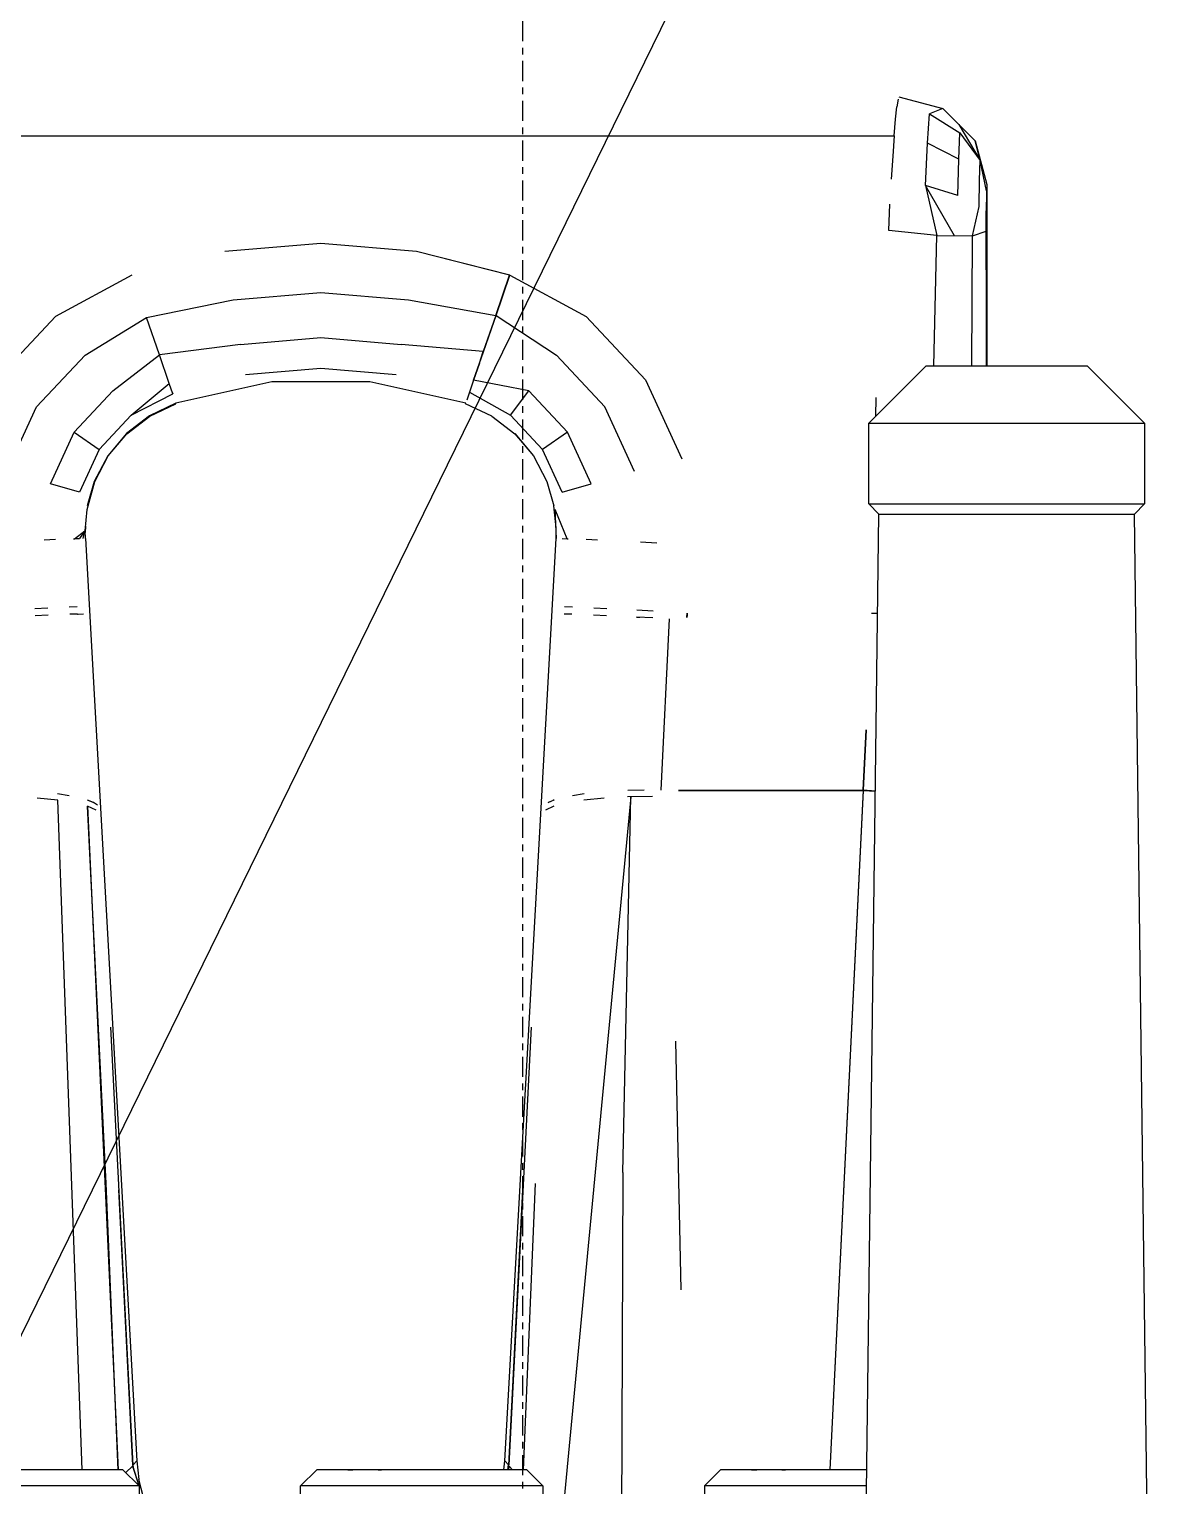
# Model space of a CAD drawing. Header units: millimetres. Extents: x -57554 to 16546, y 2142 to 98430.
# Drawn here: x -25669.7 to -25503.5, y 76881 to 77097.4 of the extents above; entities that cross this region are included whole.
import ezdxf

# ---------------------------------------------------------------- set-up
doc = ezdxf.new("R2010")
doc.units = ezdxf.units.MM
doc.linetypes.add('DXK_LINE_DOT3', pattern=[5.9187, 2.979, -0.9799, 0.9799, -0.9799])
doc.layers.add('S-Z2-A_TEXTUAL_ANNOTATION', color=7, linetype='Continuous')

msp = doc.modelspace()

# ---------------------------------------------------------------- linework, layer by layer
at = {"color": 1, "linetype": 'DXK_LINE_DOT3'}
msp.add_line((-25596.37, 71792.5), (-25596.37, 84292.5), dxfattribs=at)
at = {"color": 2, "linetype": 'Continuous'}
for p, q in [((-25540.59, 77087.02), (-25540.76, 77085.89)), ((-25540.45, 77087.4), (-25533.93, 77085.65)), ((-25540.96, 77084.06), (-25540.76, 77085.89)), ((-25536.2, 77080.53), (-25535.94, 77084.88)), ((-25533.93, 77085.65), (-25535.94, 77084.88)), ((-25535.94, 77084.88), (-25531.41, 77082.04)), ((-25529.15, 77080.86), (-25533.93, 77085.65)), ((-25541.17, 77081.59), (-25540.96, 77084.06)), ((-25531.58, 77083.3), (-25528.41, 77077.92)), ((-25711.56, 77081.59), (-25541.17, 77081.59)), ((-25541.17, 77081.59), (-25541.39, 77078.59)), ((-25536.5, 77074.21), (-25536.2, 77080.53)), ((-25531.57, 77078.15), (-25536.2, 77080.53)), ((-25531.57, 77078.15), (-25531.41, 77082.04)), ((-25531.41, 77082.04), (-25528.41, 77077.92)), ((-25528.41, 77077.92), (-25529.15, 77080.86)), ((-25529.15, 77080.86), (-25527.39, 77074.34)), ((-25528.68, 77079.14), (-25529.15, 77080.86)), ((-25541.39, 77078.59), (-25541.6, 77075.15)), ((-25531.73, 77072.71), (-25531.57, 77078.15)), ((-25528.41, 77077.92), (-25528.68, 77079.14)), ((-25528.49, 77075.01), (-25528.41, 77077.92)), ((-25527.43, 77073.41), (-25528.41, 77077.92)), ((-25532.22, 77066.76), (-25536.5, 77074.21)), ((-25536.5, 77074.21), (-25534.82, 77066.78)), ((-25531.73, 77072.71), (-25536.5, 77074.21)), ((-25528.55, 77071.09), (-25528.49, 77075.01)), ((-25527.39, 77074.34), (-25527.43, 77073.41)), ((-25527.37, 77047.4), (-25527.37, 77074.4)), ((-25527.45, 77073.08), (-25527.48, 77070.43)), ((-25527.43, 77073.41), (-25527.45, 77073.08)), ((-25541.97, 77067.54), (-25541.8, 77071.42)), ((-25529.52, 77066.74), (-25528.55, 77071.09)), ((-25527.49, 77067.44), (-25527.48, 77070.43)), ((-25534.82, 77066.78), (-25541.97, 77067.54)), ((-25529.52, 77066.74), (-25527.49, 77067.44)), ((-25527.47, 77055.9), (-25527.49, 77067.44)), ((-25626.38, 77065.59), (-25640.61, 77064.4)), ((-25612.14, 77064.41), (-25626.38, 77065.59)), ((-25535.25, 77047.4), (-25534.82, 77066.78)), ((-25534.82, 77066.78), (-25529.52, 77066.74)), ((-25529.63, 77047.4), (-25529.52, 77066.74)), ((-25598.3, 77060.88), (-25612.14, 77064.41)), ((-25598.31, 77060.89), (-25612.14, 77064.41)), ((-25654.44, 77060.89), (-25665.82, 77054.75)), ((-25600.37, 77054.91), (-25598.31, 77060.89)), ((-25600.32, 77054.89), (-25598.28, 77060.88)), ((-25598.28, 77060.88), (-25586.92, 77054.75)), ((-25652.27, 77054.62), (-25639.4, 77057.25)), ((-25639.4, 77057.25), (-25626.37, 77058.33)), ((-25626.37, 77058.33), (-25613.33, 77057.25)), ((-25613.33, 77057.25), (-25600.37, 77054.91)), ((-25665.82, 77054.75), (-25674.63, 77045.34)), ((-25661.37, 77049.02), (-25652.27, 77054.62)), ((-25650.35, 77049.04), (-25652.27, 77054.62)), ((-25600.37, 77054.91), (-25602.22, 77049.53)), ((-25600.61, 77054.05), (-25600.32, 77054.89)), ((-25600.32, 77054.89), (-25591.37, 77049.02)), ((-25578.1, 77045.34), (-25586.92, 77054.75)), ((-25527.46, 77047.4), (-25527.47, 77055.9)), ((-25602.18, 77049.51), (-25600.61, 77054.05)), ((-25638.3, 77050.61), (-25650.35, 77049.04)), ((-25638.3, 77050.61), (-25626.37, 77051.61)), ((-25626.37, 77051.61), (-25614.44, 77050.61)), ((-25602.22, 77049.53), (-25614.44, 77050.61)), ((-25668.6, 77041.31), (-25661.37, 77049.02)), ((-25657.29, 77043.68), (-25650.35, 77049.04)), ((-25648.91, 77044.78), (-25650.35, 77049.04)), ((-25603.67, 77045.29), (-25602.18, 77049.51)), ((-25602.8, 77047.83), (-25603.66, 77045.29)), ((-25602.8, 77047.83), (-25602.22, 77049.53)), ((-25584.14, 77041.31), (-25591.37, 77049.02)), ((-25637.55, 77046.14), (-25626.37, 77047.07)), ((-25626.37, 77047.07), (-25615.18, 77046.14)), ((-25544.93, 77038.9), (-25536.4, 77047.4)), ((-25536.4, 77047.4), (-25536.13, 77047.4)), ((-25536.13, 77047.4), (-25512.49, 77047.4)), ((-25512.49, 77047.4), (-25503.97, 77038.9)), ((-25663.04, 77037.55), (-25657.29, 77043.68)), ((-25654.55, 77040.08), (-25648.91, 77044.78)), ((-25648.38, 77043.25), (-25648.91, 77044.78)), ((-25648.43, 77043.4), (-25648.38, 77043.25)), ((-25633.67, 77045.05), (-25647.91, 77041.85)), ((-25619.07, 77045.05), (-25633.67, 77045.05)), ((-25604.83, 77041.85), (-25619.07, 77045.05)), ((-25604.28, 77043.49), (-25604.67, 77042.33)), ((-25603.66, 77045.29), (-25604.28, 77043.49)), ((-25603.67, 77045.29), (-25604.28, 77043.49)), ((-25604.28, 77043.49), (-25598.18, 77040.08)), ((-25595.45, 77043.68), (-25603.67, 77045.29)), ((-25598.18, 77040.08), (-25595.45, 77043.68)), ((-25589.69, 77037.55), (-25595.45, 77043.68)), ((-25578.1, 77045.34), (-25572.74, 77033.61)), ((-25673.01, 77031.71), (-25668.6, 77041.31)), ((-25654.55, 77040.08), (-25648.38, 77043.25)), ((-25647.91, 77041.85), (-25651.82, 77040.01)), ((-25651.79, 77039.96), (-25647.89, 77041.79)), ((-25647.89, 77041.79), (-25647.91, 77041.85)), ((-25604.85, 77041.79), (-25604.83, 77041.85)), ((-25600.95, 77039.96), (-25604.85, 77041.79)), ((-25579.73, 77031.71), (-25584.14, 77041.31)), ((-25543.89, 77042.7), (-25543.94, 77039.89)), ((-25659.32, 77035), (-25654.55, 77040.08)), ((-25651.82, 77040.01), (-25655.24, 77037.38)), ((-25655.2, 77037.33), (-25651.79, 77039.96)), ((-25600.95, 77039.96), (-25597.54, 77037.33)), ((-25593.42, 77034.99), (-25598.18, 77040.08)), ((-25666.55, 77029.9), (-25663.04, 77037.55)), ((-25663.04, 77037.55), (-25659.32, 77035)), ((-25655.24, 77037.38), (-25658.03, 77034.07)), ((-25657.97, 77034.04), (-25655.2, 77037.33)), ((-25655.48, 77037), (-25655.2, 77037.33)), ((-25597.54, 77037.33), (-25594.77, 77034.04)), ((-25594.71, 77034.07), (-25597.49, 77037.38)), ((-25589.69, 77037.55), (-25593.42, 77034.99)), ((-25586.19, 77029.9), (-25589.69, 77037.55)), ((-25544.93, 77026.9), (-25544.93, 77038.9)), ((-25544.93, 77038.9), (-25544.87, 77038.9)), ((-25544.87, 77038.9), (-25544.46, 77038.9)), ((-25544.46, 77038.9), (-25543.71, 77038.9)), ((-25543.71, 77038.9), (-25503.97, 77038.9)), ((-25503.97, 77038.9), (-25503.97, 77026.9)), ((-25659.32, 77035), (-25662.22, 77028.66)), ((-25590.51, 77028.66), (-25593.42, 77034.99)), ((-25658.03, 77034.07), (-25660.04, 77030.25)), ((-25659.97, 77030.23), (-25657.97, 77034.04)), ((-25594.77, 77034.04), (-25592.77, 77030.23)), ((-25659.97, 77030.23), (-25659.82, 77030.52)), ((-25662.22, 77028.66), (-25666.55, 77029.9)), ((-25661.11, 77026.07), (-25659.97, 77030.23)), ((-25660.04, 77030.25), (-25661.08, 77026.63)), ((-25592.77, 77030.23), (-25591.72, 77026.62)), ((-25590.51, 77028.66), (-25586.19, 77029.9)), ((-25661.37, 77022.88), (-25661.11, 77026.07)), ((-25591.41, 77023.34), (-25591.72, 77026.62)), ((-25591.33, 77021.77), (-25591.56, 77026.08)), ((-25589.75, 77021.73), (-25591.56, 77026.08)), ((-25543.43, 77025.4), (-25544.93, 77026.9)), ((-25544.93, 77026.9), (-25544.87, 77026.9)), ((-25544.87, 77026.9), (-25544.46, 77026.9)), ((-25544.46, 77026.9), (-25543.71, 77026.9)), ((-25543.71, 77026.9), (-25503.97, 77026.9)), ((-25505.46, 77025.4), (-25503.97, 77026.9)), ((-25545.43, 76867.4), (-25543.43, 77025.4)), ((-25543.43, 77025.4), (-25543.37, 77025.4)), ((-25543.37, 77025.4), (-25543, 77025.4)), ((-25543, 77025.4), (-25542.3, 77025.4)), ((-25542.3, 77025.4), (-25505.46, 77025.4)), ((-25503.47, 76867.4), (-25505.46, 77025.4)), ((-25663.13, 77021.73), (-25662.24, 77021.76)), ((-25663.13, 77021.73), (-25662.98, 77021.73)), ((-25662.98, 77021.73), (-25661.44, 77022.88)), ((-25662.24, 77021.76), (-25662.98, 77021.73)), ((-25661.44, 77022.88), (-25662.24, 77021.76)), ((-25661.66, 77021.78), (-25661.44, 77022.88)), ((-25661.34, 77021.77), (-25661.37, 77022.88)), ((-25661.36, 77022.65), (-25661.31, 77023.58)), ((-25661.34, 77021.77), (-25653.72, 76884.69)), ((-25599.02, 76884.69), (-25591.4, 77021.77)), ((-25591.4, 77021.77), (-25591.38, 77022.65)), ((-25590.5, 77021.76), (-25589.75, 77021.73)), ((-25590.5, 77021.76), (-25589.61, 77021.73)), ((-25589.75, 77021.73), (-25589.61, 77021.73)), ((-25665.78, 77021.61), (-25667.5, 77021.53)), ((-25585.24, 77021.53), (-25586.96, 77021.61)), ((-25576.43, 77021.08), (-25578.85, 77021.21)), ((-25666.94, 77011.42), (-25668.88, 77011.32)), ((-25662.57, 77011.62), (-25663.75, 77011.57)), ((-25588.99, 77011.57), (-25590.17, 77011.62)), ((-25583.85, 77011.32), (-25585.8, 77011.42)), ((-25576.99, 77010.97), (-25579.41, 77011.1)), ((-25666.88, 77010.38), (-25668.82, 77010.29)), ((-25662.51, 77010.53), (-25663.69, 77010.5)), ((-25662.51, 77010.53), (-25661.62, 77010.55)), ((-25662.51, 77010.53), (-25662.41, 77010.53)), ((-25662.41, 77010.53), (-25661.62, 77010.55)), ((-25589.05, 77010.5), (-25590.23, 77010.53)), ((-25583.91, 77010.29), (-25585.86, 77010.38)), ((-25579.47, 77010.08), (-25578.97, 77010.06)), ((-25577.05, 77009.96), (-25579.47, 77010.08)), ((-25575.79, 76984.37), (-25574.54, 77009.83)), ((-25571.97, 77010.03), (-25571.93, 77010.69)), ((-25571.95, 77010.36), (-25571.97, 77010.03)), ((-25571.93, 77010.69), (-25571.95, 77010.36)), ((-25544.54, 77010.69), (-25543.62, 77010.66)), ((-25544.54, 77010.69), (-25543.62, 77010.66)), ((-25545.34, 76993.33), (-25545.78, 76984.36)), ((-25545.78, 76984.38), (-25545.34, 76993.33)), ((-25665.47, 76982.88), (-25668.5, 76983.18)), ((-25663.76, 76983.54), (-25665.51, 76983.8)), ((-25661.84, 76883.4), (-25665.47, 76982.88)), ((-25661.06, 76982.91), (-25660.15, 76982.54)), ((-25661.06, 76982.91), (-25660.92, 76982.85)), ((-25660.15, 76982.54), (-25660.92, 76982.85)), ((-25592.59, 76982.54), (-25591.68, 76982.91)), ((-25591.83, 76982.85), (-25592.59, 76982.54)), ((-25591.68, 76982.91), (-25591.83, 76982.85)), ((-25580.32, 76983.39), (-25590.31, 76878.08)), ((-25587.23, 76983.8), (-25588.98, 76983.54)), ((-25584.24, 76983.18), (-25587.27, 76982.88)), ((-25581.49, 76927.58), (-25580.32, 76983.39)), ((-25577.09, 76983.45), (-25580.8, 76983.38)), ((-25578.32, 76984.36), (-25580.77, 76984.3)), ((-25545.78, 76984.36), (-25573.21, 76984.33)), ((-25573.21, 76984.33), (-25545.78, 76984.34)), ((-25545.78, 76984.36), (-25550.74, 76883.4)), ((-25545.78, 76984.34), (-25550.74, 76883.4)), ((-25543.95, 76984.23), (-25545.78, 76984.38)), ((-25543.95, 76984.21), (-25545.78, 76984.33)), ((-25545.78, 76984.33), (-25543.95, 76984.23)), ((-25659.77, 76981.42), (-25661.02, 76981.98)), ((-25658.29, 76925.94), (-25661.02, 76981.98)), ((-25661.02, 76981.98), (-25656.47, 76883.4)), ((-25659.55, 76982.15), (-25660.15, 76982.54)), ((-25591.72, 76981.98), (-25592.97, 76981.42)), ((-25657.64, 76949.14), (-25655.98, 76916.92)), ((-25595.1, 76949.14), (-25596.75, 76916.92)), ((-25573.65, 76947.05), (-25572.86, 76910.12)), ((-25581.49, 76927.58), (-25581.67, 76874.47)), ((-25656.47, 76883.4), (-25658.29, 76925.94)), ((-25654.29, 76884.05), (-25656.4, 76924.98)), ((-25598.45, 76884.05), (-25596.34, 76924.98)), ((-25596.27, 76883.4), (-25594.45, 76925.94)), ((-25655.98, 76916.92), (-25654.29, 76884.05)), ((-25596.75, 76916.92), (-25598.45, 76884.05)), ((-25655.77, 76883.4), (-25686.97, 76883.4)), ((-25655.77, 76883.4), (-25653.37, 76881)), ((-25654.35, 76883.92), (-25655.33, 76882.96)), ((-25654.35, 76883.92), (-25653.43, 76881.06)), ((-25653.37, 76881), (-25654.32, 76883.98)), ((-25654.27, 76884.11), (-25653.72, 76884.69)), ((-25654.21, 76883.66), (-25654.27, 76884.11)), ((-25653.72, 76884.69), (-25653.39, 76881.94)), ((-25629.37, 76881), (-25626.97, 76883.4)), ((-25595.77, 76883.4), (-25626.97, 76883.4)), ((-25622.37, 76883.4), (-25621.59, 76883.4)), ((-25617.85, 76883.4), (-25617.33, 76883.4)), ((-25599.17, 76883.4), (-25599.02, 76884.69)), ((-25598.47, 76884.11), (-25599.02, 76884.69)), ((-25598.56, 76883.4), (-25598.47, 76884.11)), ((-25598.38, 76883.92), (-25598.55, 76883.4)), ((-25598.55, 76883.4), (-25598.38, 76883.92)), ((-25598.38, 76883.92), (-25597.86, 76883.4)), ((-25598.38, 76883.92), (-25597.86, 76883.4)), ((-25595.77, 76883.4), (-25593.37, 76881)), ((-25566.97, 76883.4), (-25569.37, 76881)), ((-25545.22, 76883.4), (-25566.97, 76883.4)), ((-25562.37, 76883.4), (-25561.59, 76883.4)), ((-25557.85, 76883.4), (-25557.33, 76883.4)), ((-25653.37, 76881), (-25689.37, 76881)), ((-25652.72, 76879.24), (-25653.39, 76881.94)), ((-25653.37, 76881), (-25653.37, 76861.01)), ((-25629.37, 76861.31), (-25629.37, 76881)), ((-25593.37, 76881), (-25629.37, 76881)), ((-25593.37, 76881), (-25593.37, 76861.31)), ((-25569.37, 76881), (-25569.37, 76861.02)), ((-25545.25, 76881), (-25569.37, 76881))]:
    msp.add_line(p, q, dxfattribs=at)
at = {"layer": 'S-Z2-A_TEXTUAL_ANNOTATION'}
msp.add_line((-25510.5, 77231.01), (-26275.5, 75668.65), dxfattribs=at)

doc.saveas('drawing.dxf')
